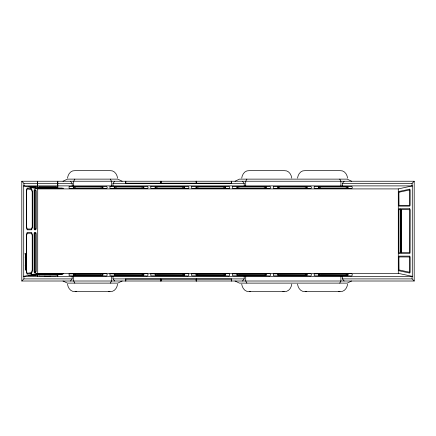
<?xml version="1.0" encoding="UTF-8"?>
<svg xmlns="http://www.w3.org/2000/svg" width="436" height="436" viewBox="0 0 436 436"><rect width="100%" height="100%" fill="white"/><g stroke="black" fill="none" stroke-linecap="round" stroke-linejoin="round"><path stroke-width="0.65" d="M244.198 185.807L244.198 183.349L242.498 181.24M340.908 186.134L340.908 181.24L339.748 179.125M25.293 266.979C25.67 265.715 25.528 269.53 25.501 267.121M25.332 266.925L25.615 268.472L25.751 267.323M25.582 267.126C25.969 265.933 26.149 269.84 25.784 268.184M25.817 268.145L25.986 267.508M25.501 256.897L25.773 258.041M25.468 259.692L25.332 258.335L25.986 258.864L25.92 260.456L25.55 260.178M25.811 259.97L25.659 259.038L25.691 259.921M25.811 266.227L25.795 265.306M67.509 178.133C68.011 174.171 70.752 170.236 75.134 170.656L109.943 170.656C114.325 170.236 117.066 174.171 117.567 178.133M117.567 284.119C117.066 288.082 114.325 292.011 109.943 291.591L75.134 291.591C70.752 292.011 68.011 288.082 67.509 284.119M241.713 178.133C242.22 174.171 244.961 170.236 249.338 170.656L284.152 170.656C288.534 170.236 291.27 174.171 291.777 178.133M297.537 178.133C298.044 174.171 300.78 170.236 305.162 170.656L339.976 170.656C344.353 170.236 347.094 174.171 347.596 178.133M291.777 284.119C291.27 288.082 288.534 292.011 284.152 291.591L249.338 291.591C244.961 292.011 242.22 288.082 241.713 284.119M347.596 284.119C347.094 288.082 344.353 292.011 339.976 291.591L305.162 291.591C300.78 292.011 298.044 288.082 297.537 284.119M25.501 265.104L25.501 265.987M74.85 179.125L73.689 181.24L73.689 186.134M110.324 283.122L111.485 281.007L111.485 276.119M246.88 179.125L245.719 181.24L245.719 186.134M339.748 283.122L340.908 281.007L340.908 276.119M25.806 258.03L25.8 257.109M113.006 185.807L113.006 183.349L114.706 181.24M70.463 281.007L72.169 278.898L72.169 276.446M242.498 281.007L244.198 278.898L244.198 276.446M342.429 185.807L342.429 183.349L344.135 181.24M21.8 281.007L414.2 281.007L414.2 181.24L21.8 181.24L21.8 281.007L23.915 278.898L72.169 278.898M412.085 186.063L412.085 183.349L414.2 181.24M63.007 181.24L67.384 179.125L117.791 179.125L122.167 181.24M235.037 181.24L239.413 179.125L347.214 179.125L351.59 181.24M122.167 281.007L117.791 283.122L67.384 283.122L63.007 281.007M351.59 281.007L347.214 283.122L239.413 283.122L235.037 281.007M36.253 275.59L28.58 275.623M28.558 275.596L34.678 274.522M62.533 188.477L62.092 188.505M36.635 274.031L63.34 273.781L62.19 274.113L36.673 274.048M23.708 185.894L37.714 188.913L398.286 188.913L412.293 185.894L412.293 276.353L23.708 276.353L23.708 185.894L412.293 185.894M30.711 273.53L31.594 273.339A1.324 0.398 90 0 0 31.784 272.963L32.351 270.947A1.324 0.398 -90 0 0 32.46 270.037L32.46 235.604A1.27 0.382 -90 0 0 32.351 234.704L31.784 232.813A1.27 0.382 90 0 0 31.517 232.443L27.277 232.443A1.27 0.382 90 0 0 27.01 232.813L26.443 234.704A1.27 0.382 -90 0 0 26.334 235.604L26.334 271.187A1.226 0.365 -90 0 0 26.449 272.08L27.005 273.841A1.226 0.365 -90 0 0 27.277 274.173L31.517 273.377A1.324 0.398 -90 0 0 31.594 273.339M23.708 276.353L37.714 273.339L398.286 273.339L412.293 276.353M35.42 275.59L33.103 275.732M75.134 291.591L76.485 291.499M249.338 291.591L250.689 291.499M305.162 291.591L306.513 291.499M34.531 274.527L29.354 275.601L30.831 275.732M156.671 186.979C154.982 186.499 155.298 188.843 156.9 188.167M142.272 188.161C144.185 188.597 143.406 186.227 141.809 186.968M320.062 186.979C318.367 186.504 318.683 188.843 320.291 188.167M305.663 188.161C307.576 188.597 306.802 186.227 305.2 186.968M197.519 274.091C196.015 273.552 195.977 275.841 197.519 275.274M183.12 275.274C184.668 275.835 184.63 273.557 183.12 274.091M305.663 275.274C307.211 275.835 307.184 273.552 305.663 274.091M346.511 275.274C348.059 275.835 348.021 273.557 346.511 274.091M34.989 187.725L35.485 187.687L35.485 186.673M101.196 188.167C103.201 188.744 102.776 186.254 100.961 186.968M142.043 188.167C145.248 188.984 144.223 185.856 141.542 186.968L116.532 186.913C113.622 186.009 113.088 189.071 116.292 188.167M182.891 188.167C184.499 188.843 184.815 186.504 183.12 186.979M223.739 188.167C225.347 188.843 225.663 186.504 223.968 186.979M264.587 188.167C266.592 188.75 266.156 186.254 264.352 186.968M305.434 188.167C308.633 188.99 307.571 185.905 304.933 186.968L279.923 186.913C276.958 185.959 276.473 189.071 279.683 188.167M346.282 188.167C347.89 188.843 348.206 186.504 346.511 186.979M75.205 274.086C73.444 273.476 73.406 275.917 75.205 275.28M223.739 275.28C225.744 275.863 225.308 273.367 223.505 274.081M264.587 275.28C266.592 275.863 266.156 273.367 264.352 274.081M305.434 275.28C308.361 276.179 307.865 273.083 305.2 274.081M346.282 275.28C349.203 276.184 348.762 273.029 346.048 274.081M156.698 186.919L182.417 186.913M142.25 188.216L141.542 188.167M279.683 186.968C277.874 186.248 277.443 188.75 279.443 188.167M320.089 186.919L346.489 186.919M320.531 186.968C317.604 186.019 317.588 189.159 320.531 188.167M305.641 188.216L304.933 188.167M62.092 274.064L62.555 273.781L62.092 273.743M197.546 274.031L223.265 274.026M183.098 275.329L157.38 275.334M305.641 275.329L304.933 275.28M346.489 275.329L345.781 275.28M34.488 187.78L36.275 187.698L36.275 186.673M34.488 274.473L36.275 274.555L36.275 275.574M100.694 188.167C103.959 189.197 103.937 185.943 100.694 186.968L75.684 186.913C72.992 185.927 72.033 188.962 75.205 188.167M75.711 186.968C74.104 186.15 72.867 188.499 74.976 188.161M116.559 186.968C114.728 186.161 113.829 188.668 116.052 188.167M157.407 186.968C154.409 185.889 153.924 189.093 157.14 188.167M223.946 186.919L198.227 186.913C195.584 185.97 194.581 188.968 197.748 188.167M198.255 186.968C196.647 186.15 195.41 188.499 197.519 188.161M239.102 186.968C237.495 186.15 236.258 188.499 238.367 188.161M101.065 188.221L75.684 188.221M141.913 188.221L116.532 188.221M182.39 188.167C185.349 189.235 185.856 186.09 182.657 186.968M182.76 188.221L157.38 188.221M223.237 188.167C226.197 189.235 226.704 186.09 223.505 186.968M223.608 188.221L198.227 188.221M264.085 188.167C267.35 189.197 267.328 185.943 264.085 186.968M264.456 188.221L239.075 188.221M305.304 188.221L279.923 188.221M345.781 188.167C348.729 189.251 349.301 186.036 346.048 186.968M346.151 188.221L320.771 188.221M75.341 274.026L100.721 274.026M100.694 275.28C102.803 276.086 103.239 273.481 100.961 274.081M141.542 275.28C143.182 276.102 144.37 273.819 142.272 274.091M182.39 275.28C185.376 276.353 185.84 273.203 182.657 274.081M223.237 275.28C226.513 276.299 226.426 273.105 223.237 274.081L198.255 274.081C195.584 273.007 194.576 276.108 197.748 275.28M223.608 275.334L198.227 275.334M264.085 275.28C267.35 276.31 267.328 273.056 264.085 274.081L239.102 274.081C237.271 273.268 236.377 275.781 238.596 275.28M264.456 275.334L239.075 275.334M305.304 275.334L279.923 275.334M346.151 275.334L320.771 275.334M30.733 186.461L35.458 186.663M21.8 181.24L23.915 183.349L72.169 183.349L72.169 185.807M113.006 183.349L244.198 183.349M342.429 183.349L412.085 183.349M30.814 186.461L33.283 186.461M264.112 186.913L239.075 186.913C236.432 185.97 235.429 188.968 238.596 188.167M38.913 187.867L56.266 187.867M62.021 188.134L35.768 188.199L38.33 188.554L62.19 188.559L63.34 188.221L36.651 188.205L38.499 188.505M62.021 188.559L38.521 188.559M25.332 268.968L25.833 269.808C25.986 271.906 26.007 267.66 25.833 269.372L25.293 268.892M62.021 273.694L38.33 273.694L35.779 274.042L62.021 274.113M141.569 274.026L116.532 274.026C113.622 273.121 113.088 276.184 116.292 275.28M182.417 274.026L157.38 274.026C154.415 273.072 153.93 276.184 157.14 275.28M264.112 274.026L239.075 274.026C236.165 273.121 235.631 276.184 238.835 275.28M304.955 274.026L279.923 274.026C276.958 273.072 276.473 276.184 279.683 275.28M345.803 274.026L320.771 274.026C318.127 273.083 317.125 276.081 320.291 275.28M38.913 274.38L56.266 274.38M75.684 275.334L100.721 275.334C103.986 276.228 103.861 273.127 100.694 274.081L75.711 274.081C72.741 273.001 72.213 276.206 75.444 275.28M116.532 275.334L141.569 275.334C144.512 276.293 145.041 273.176 141.809 274.081M113.006 276.446L113.006 278.898L244.198 278.898M342.429 276.446L342.429 278.898L412.085 278.898L414.2 281.007M182.39 186.968L183.098 186.919M320.427 188.221L320.792 188.167M279.58 188.221L279.95 188.167M238.732 188.221L239.102 188.167M197.884 188.221L198.255 188.167M157.036 188.221L157.407 188.167M116.189 188.221L116.559 188.167M75.341 188.221L75.711 188.167M320.427 275.334L320.792 275.28M279.58 275.334L279.95 275.28M238.732 275.334L239.102 275.28M197.884 275.334L198.255 275.28M157.036 275.334L157.407 275.28M116.189 275.334L116.559 275.28M75.341 275.334L75.711 275.28M34.831 187.725L28.558 186.63L30.651 186.461L29.381 186.635L34.531 187.72M34.831 274.522L35.485 274.56L35.485 275.574M33.18 186.515L36.264 186.663M238.394 188.216L238.835 188.167M197.546 188.216L197.988 188.167M75.003 188.216L75.444 188.167M62.092 188.189L62.555 188.466M346.489 274.031L320.792 274.081C319.19 273.268 317.953 275.612 320.062 275.274M305.641 274.031L279.95 274.081C278.119 273.268 277.225 275.781 279.443 275.28M320.089 275.329L320.531 275.28M183.098 274.031L157.407 274.081C155.576 273.268 154.682 275.781 156.9 275.28M142.25 274.031L116.559 274.081C114.728 273.274 113.829 275.781 116.052 275.28M197.546 275.329L197.988 275.28M338.625 291.499L339.976 291.591M282.8 291.499L284.152 291.591M108.591 291.499L109.943 291.591M30.711 188.723L31.594 188.908M25.43 259.714L25.484 260.194M342.429 278.898L344.135 281.007M70.463 181.24L72.169 183.349M113.006 278.898L114.706 281.007M246.88 283.122L245.719 281.007L245.719 276.119M110.324 179.125L111.485 181.24L111.485 186.134M74.85 283.122L73.689 281.007L73.689 276.119M412.085 276.19L412.085 278.898M398.286 188.913L398.286 273.339M231.614 181.24L231.614 183.349M231.614 278.898L231.614 281.007M231.353 181.24L231.353 183.196L196.407 183.196L196.407 181.24M231.353 281.007L231.353 279.051L196.402 279.051L196.402 281.007M196.276 181.24L196.276 183.349M196.271 278.898L196.271 281.007M196.145 181.24L196.145 183.196L161.069 183.196L161.069 181.24M196.135 281.007L196.135 279.051L161.058 279.051L161.058 281.007M160.933 181.24L160.933 183.349M160.928 278.898L160.928 281.007M160.802 181.24L160.802 183.196L125.851 183.196L125.851 181.24M160.797 281.007L160.797 279.051L125.851 279.051L125.851 281.007M125.59 181.24L125.59 183.349M125.59 278.898L125.59 281.007M57.835 181.24L57.835 185.807M57.835 185.894L57.835 187.976L37.343 187.976L37.343 185.894M57.835 276.353L57.835 274.277L37.343 274.277L37.343 276.353M57.579 181.24L57.579 185.807M57.579 185.894L57.579 187.954L37.594 187.954L37.594 185.894M57.579 274.293L57.579 276.353M56.266 188.134L56.266 186.374L38.913 186.374L38.913 188.134M56.266 274.119L56.266 275.879L38.913 275.879L38.913 274.119M37.714 188.913L37.714 273.339M37.594 181.24L37.594 185.807M37.594 274.293L37.594 276.353M37.343 181.24L37.343 185.807M23.915 183.349L23.915 186.063M23.915 276.19L23.915 278.898M50.391 276.195A3.82 0.387 0 0 1 44.341 276.195M32.226 270.026L31.501 272.587L27.201 273.35L26.569 271.219L26.569 235.62L27.283 233.233L31.528 233.233L32.215 235.418L32.226 270.026M26.569 191.028L26.58 226.829L27.25 229.009L31.528 229.014L32.226 226.676L32.21 191.982L31.534 189.676L27.266 188.864L26.569 191.001M398.902 192.761L399.005 205.329L409.731 205.351L409.758 189.943L399.093 192.2L398.902 192.761M398.918 209.989L398.918 252.161C398.668 253.103 400.662 253.103 400.412 252.161L400.412 210.087C400.673 209.187 398.815 209.133 398.918 209.989M398.924 257.376L399.016 269.933L409.736 272.26L409.747 256.978L399.076 256.94L398.924 257.376M401.278 209.989L401.3 252.449L409.709 252.7L409.807 209.743L401.442 209.547L401.278 209.989M34.34 233.691L34.34 271.454C34.166 272.478 36.139 271.89 35.839 271.029L35.839 233.783C36.068 232.857 34.204 232.813 34.34 233.691M35.839 228.464C36.074 229.401 34.101 229.407 34.34 228.464L34.34 190.794C34.166 189.769 36.139 190.358 35.839 191.219L35.839 228.464M25.986 258.21C24.345 258.919 25.822 253.834 25.986 258.21M25.986 266.418C24.345 267.17 25.811 262.003 25.986 266.418M32.351 227.543L31.784 229.434A1.27 0.382 90 0 1 31.517 229.805L27.277 229.805A1.27 0.382 90 0 1 27.01 229.434L26.443 227.543A1.27 0.382 -90 0 1 26.334 226.644L26.334 191.061A1.226 0.365 -90 0 1 26.449 190.172L27.005 188.406A1.226 0.365 -90 0 1 27.277 188.074L31.517 188.875A1.324 0.398 -90 0 1 31.784 189.284L32.351 191.3A1.324 0.398 -90 0 1 32.46 192.211L32.46 226.644A1.27 0.382 -90 0 1 32.351 227.543M69.117 186.526L69.095 188.379L70.125 188.521L104.673 188.559C108.128 189.829 108.063 185.158 104.673 186.374L69.117 186.526M109.965 186.526L109.943 188.379L110.973 188.521L145.52 188.559C148.965 189.84 148.965 185.087 145.52 186.374L109.965 186.526M150.812 186.526L150.791 188.379L151.821 188.521L186.368 188.559C189.824 189.829 189.758 185.158 186.368 186.374L150.812 186.526M69.117 273.846L69.095 275.699L70.125 275.841L104.673 275.879C108.128 277.143 108.063 272.478 104.673 273.694L69.117 273.846M191.66 186.526L191.638 188.379L192.668 188.521L227.216 188.559C230.671 189.829 230.606 185.158 227.216 186.374L191.66 186.526M109.965 273.846L109.943 275.699L110.973 275.841L145.52 275.879C148.965 277.16 148.965 272.407 145.52 273.694L109.965 273.846M232.508 186.526L232.486 188.379L233.516 188.521L268.064 188.559C271.508 189.84 271.508 185.087 268.064 186.374L232.508 186.526M150.812 273.846L150.791 275.699L151.821 275.841L186.368 275.879C189.824 277.143 189.758 272.478 186.368 273.694L150.812 273.846M273.356 186.526L273.334 188.379L274.364 188.521L308.911 188.559C312.367 189.829 312.301 185.158 308.911 186.374L273.356 186.526M191.66 273.846L191.638 275.699L192.668 275.841L227.216 275.879C230.671 277.143 230.606 272.478 227.216 273.694L191.66 273.846M314.203 186.526L314.182 188.379L315.212 188.521L349.759 188.559C353.204 189.84 353.204 185.087 349.759 186.374L314.203 186.526M232.508 273.846L232.486 275.699L233.516 275.841L268.064 275.879C271.508 277.16 271.508 272.407 268.064 273.694L232.508 273.846M273.356 273.846L273.334 275.699L274.364 275.841L308.911 275.879C312.367 277.143 312.301 272.478 308.911 273.694L273.356 273.846M314.203 273.846L314.182 275.699L315.212 275.841L349.759 275.879C353.204 277.16 353.204 272.407 349.759 273.694L314.203 273.846M25.735 262.804L25.332 262.908L25.735 264.161L25.332 263.835L25.332 264.271L25.986 264.799L25.582 263.36L25.986 263.257L25.986 262.57L25.332 262.047L25.735 262.804M409.687 189.175L399.071 191.464A1.368 0.409 -90 0 0 398.678 192.865L398.678 204.795A1.297 0.387 -90 0 0 399.071 206.114L409.682 206.114A1.297 0.387 90 0 0 410.08 204.795L410.08 190.412A1.226 0.365 90 0 0 409.687 189.175M35.681 272.456L34.498 272.713A1.237 0.371 -90 0 1 34.101 271.481L34.101 233.761A1.319 0.392 -90 0 1 34.498 232.443L35.681 232.443A1.319 0.392 -90 0 1 36.074 233.761L36.074 271.056A1.406 0.42 -90 0 1 35.681 272.456M400.253 208.746L399.071 208.746A1.297 0.387 -90 0 0 398.678 210.065L398.678 252.182A1.297 0.387 90 0 0 399.071 253.501L400.253 253.501A1.297 0.387 90 0 0 400.646 252.182L400.646 210.065A1.297 0.387 -90 0 0 400.253 208.746M409.682 208.746L401.436 208.746A1.297 0.387 -90 0 0 401.044 210.065L401.044 252.182A1.297 0.387 90 0 0 401.436 253.501L409.682 253.501A1.297 0.387 90 0 0 410.08 252.182L410.08 210.065A1.297 0.387 -90 0 0 409.682 208.746M35.681 229.805L34.498 229.805A1.319 0.392 -90 0 1 34.101 228.491L34.101 190.766A1.237 0.371 -90 0 1 34.498 189.535L35.681 189.791A1.406 0.42 90 0 1 36.074 191.191L36.074 228.491A1.319 0.392 -90 0 1 35.681 229.805M409.682 256.134L399.071 256.134A1.297 0.387 -90 0 0 398.678 257.453L398.678 269.383A1.368 0.409 -90 0 0 399.071 270.789L409.687 273.072A1.226 0.365 -90 0 0 410.08 271.841L410.08 257.453A1.297 0.387 -90 0 0 409.682 256.134M25.833 254.052L25.021 253.398L25.021 254.052L25.735 254.624L25.986 256.591L25.849 254.068M25.582 254.722L25.332 254.52L25.582 256.264L25.582 254.722M25.986 260.815L25.332 260.287C25.577 261.78 25.637 263.998 25.986 260.815"/></g></svg>
